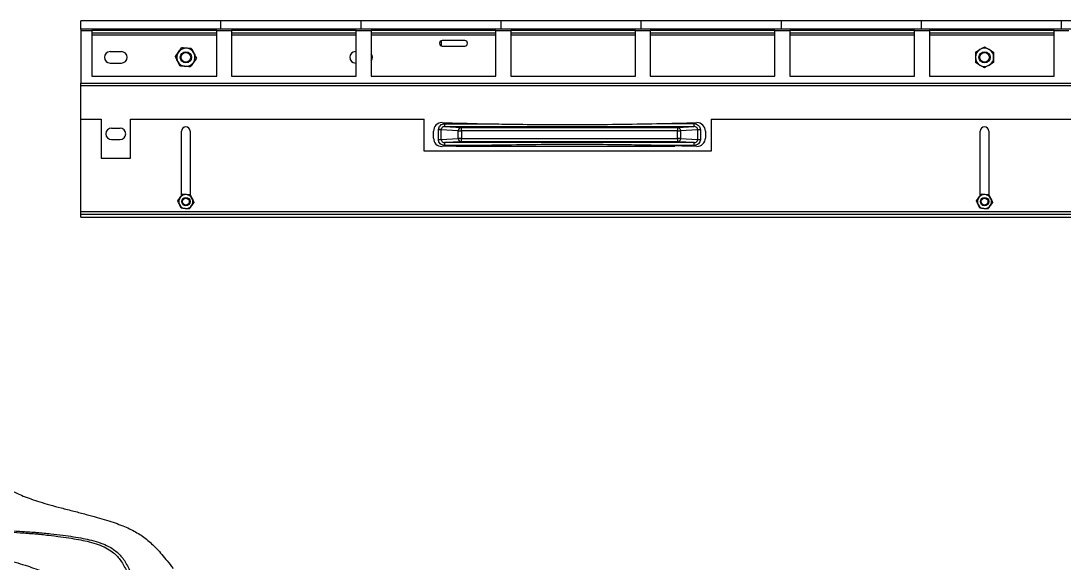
# Model space of a CAD drawing. Header units: millimetres. Extents: x 1364877 to 2662909, y 234189 to 1399913.
# Drawn here: x 1892463 to 1916795, y 310395 to 323041 of the extents above; entities that cross this region are included whole.
import ezdxf

# ---------------------------------------------------------------- set-up
doc = ezdxf.new("R2010")
doc.units = ezdxf.units.MM
doc.header["$LTSCALE"] = 5
doc.header["$MEASUREMENT"] = 0
doc.layers.add('A-CONC-LIN2', color=7, linetype='CONTINUOUS', lineweight=25)

msp = doc.modelspace()

# ---------------------------------------------------------------- linework, layer by layer
at = {"layer": 'A-CONC-LIN2'}
for p, q in [((1893860.3, 322844.5), (1893860.3, 323040.6)), ((1897128.3, 322844.5), (1897128.3, 323040.6)), ((1900396.2, 322844.5), (1900396.2, 323040.6)), ((1903664.1, 322844.5), (1903664.1, 323040.6)), ((1906932, 322844.5), (1906932, 323040.6)), ((1910200, 322844.5), (1910200, 323040.6)), ((1913467.9, 322844.5), (1913467.9, 323040.6)), ((1916735.8, 322844.5), (1916735.8, 323040.6)), ((1893860.3, 322844.5), (1893860.3, 322813.9)), ((1893860.3, 322813.9), (1893860.3, 321584.2)), ((1893860.3, 322813.9), (1894121.8, 322813.9)), ((1894121.8, 322813.9), (1894121.8, 321752.2)), ((1897030.2, 322813.9), (1894121.8, 322813.9)), ((1894121.8, 322763.9), (1897030.2, 322763.9)), ((1894121.8, 322713.8), (1897030.2, 322713.8)), ((1897030.2, 321752.2), (1897030.2, 322813.9)), ((1897030.2, 322813.9), (1897376.6, 322813.9)), ((1897376.6, 322813.9), (1897376.6, 321752.2)), ((1900285.1, 322813.9), (1897376.6, 322813.9)), ((1897376.6, 322763.9), (1900285.1, 322763.9)), ((1897376.6, 322713.8), (1900285.1, 322713.8)), ((1900285.1, 321752.2), (1900285.1, 322813.9)), ((1900285.1, 322813.9), (1900631.5, 322813.9)), ((1900631.5, 322813.9), (1900631.5, 321752.2)), ((1903539.9, 322813.9), (1900631.5, 322813.9)), ((1900631.5, 322763.9), (1903539.9, 322763.9)), ((1900631.5, 322713.8), (1903539.9, 322713.8)), ((1903539.9, 321752.2), (1903539.9, 322813.9)), ((1903539.9, 322813.9), (1903886.3, 322813.9)), ((1903886.3, 322813.9), (1903886.3, 321752.2)), ((1906794.8, 322813.9), (1903886.3, 322813.9)), ((1903886.3, 322763.9), (1906794.8, 322763.9)), ((1903886.3, 322713.8), (1906794.8, 322713.8)), ((1906794.8, 321752.2), (1906794.8, 322813.9)), ((1906794.8, 322813.9), (1907141.2, 322813.9)), ((1907141.2, 322813.9), (1907141.2, 321752.2)), ((1910049.6, 322813.9), (1907141.2, 322813.9)), ((1907141.2, 322763.9), (1910049.6, 322763.9)), ((1907141.2, 322713.8), (1910049.6, 322713.8)), ((1910049.6, 321752.2), (1910049.6, 322813.9)), ((1910049.6, 322813.9), (1910396, 322813.9)), ((1910396, 322813.9), (1910396, 321752.2)), ((1913304.5, 322813.9), (1910396, 322813.9)), ((1910396, 322763.9), (1913304.5, 322763.9)), ((1910396, 322713.8), (1913304.5, 322713.8)), ((1913304.5, 321752.2), (1913304.5, 322813.9)), ((1913304.5, 322813.9), (1913650.9, 322813.9)), ((1913650.9, 322813.9), (1913650.9, 321752.2)), ((1916559.3, 322813.9), (1913650.9, 322813.9)), ((1913650.9, 322763.9), (1916559.3, 322763.9)), ((1913650.9, 322713.8), (1916559.3, 322713.8)), ((1916559.3, 321752.2), (1916559.3, 322813.9)), ((1916559.3, 322813.9), (1916905.7, 322813.9)), ((1902272, 322455.4), (1902272, 322580.1)), ((1902814.5, 322583.1), (1902291.6, 322583.1)), ((1902291.6, 322452.4), (1902814.5, 322452.4)), ((1914938.5, 322436.2), (1915044.7, 322374.9)), ((1894546.6, 322324.9), (1894808, 322324.9)), ((1896066.9, 322212.2), (1896137.2, 322312.7)), ((1896451.9, 322391.9), (1896503.8, 322280.8)), ((1896555.6, 322169.7), (1896485.3, 322069.2)), ((1900265.5, 322324.9), (1900285.1, 322324.9)), ((1914726, 322313.6), (1914832.2, 322374.9)), ((1894546.6, 322057), (1894808, 322057)), ((1896170.7, 321990), (1896118.8, 322101.1)), ((1900265.5, 322057), (1900285.1, 322057)), ((1914938.5, 321945.7), (1914832.2, 322007)), ((1915150.9, 322068.3), (1915044.7, 322007)), ((1894121.8, 321752.2), (1897030.2, 321752.2)), ((1897376.6, 321752.2), (1900285.1, 321752.2)), ((1900631.5, 321752.2), (1903539.9, 321752.2)), ((1903886.3, 321752.2), (1906794.8, 321752.2)), ((1907141.2, 321752.2), (1910049.6, 321752.2)), ((1910396, 321752.2), (1913304.5, 321752.2)), ((1913650.9, 321752.2), (1916559.3, 321752.2)), ((1893860.3, 321584.2), (1972159.8, 321584.2)), ((1893860.3, 321534.1), (1893860.3, 321584.2)), ((1893860.3, 321534.1), (1972159.8, 321534.1)), ((1893860.3, 320751), (1893860.3, 321534.1)), ((1893860.3, 318594.2), (1893860.3, 320751)), ((1893860.3, 320751), (1894334.2, 320751)), ((1894334.2, 320751), (1894334.2, 319836)), ((1895020.5, 319836), (1895020.5, 320751)), ((1895020.5, 320751), (1901866.8, 320751)), ((1901866.8, 319999.4), (1901866.8, 320751)), ((1908566, 320751), (1908566, 319999.4)), ((1908566, 320751), (1921474.3, 320751)), ((1894579.3, 320540.6), (1894775.4, 320540.6)), ((1896210, 318965.2), (1896210, 320470)), ((1896412.6, 320470), (1896412.6, 318980.2)), ((1902087.2, 320307.4), (1902087.2, 320470.8)), ((1902202.6, 320501.1), (1902202.8, 320508.8)), ((1902202.7, 320277.2), (1902202.6, 320501.1)), ((1902267.2, 320501.1), (1902267.3, 320505.2)), ((1902664.9, 320479.2), (1902267.2, 320501.1)), ((1902267.2, 320277.2), (1902267.2, 320501.1)), ((1902286.2, 320666.9), (1902283.3, 320666.9)), ((1902346.4, 320643), (1903220.7, 320643.1)), ((1902346.4, 320643), (1902346.4, 320577.7)), ((1902346.4, 320577.7), (1908167.8, 320578.2)), ((1902346.4, 320577.7), (1902740.7, 320556)), ((1902664.9, 320299.1), (1902664.9, 320479.2)), ((1902740.7, 320556), (1907773.5, 320556.4)), ((1907773.5, 320479.6), (1902740.7, 320479.2)), ((1902740.7, 320479.2), (1902740.7, 320299.1)), ((1907293.5, 320643.5), (1908167.8, 320643.5)), ((1907773.5, 320556.4), (1908167.8, 320578.2)), ((1907773.5, 320299.6), (1907773.5, 320479.6)), ((1908247, 320501.6), (1907849.3, 320479.6)), ((1907849.3, 320479.6), (1907849.4, 320299.6)), ((1908167.8, 320578.2), (1908167.8, 320643.5)), ((1908227.9, 320667.4), (1908230.9, 320667.4)), ((1908247, 320501.6), (1908247, 320277.7)), ((1908311.6, 320501.6), (1908311.6, 320277.7)), ((1908427, 320471.4), (1908427, 320308)), ((1914837.1, 318965.2), (1914837.1, 320470)), ((1915039.8, 320470), (1915039.8, 318980.2)), ((1894579.3, 320272.7), (1894775.4, 320272.7)), ((1902267.2, 320277.2), (1902664.9, 320299.1)), ((1902740.7, 320222.4), (1902346.4, 320200.6)), ((1902740.7, 320299.1), (1907773.5, 320299.6)), ((1907773.5, 320222.8), (1902740.7, 320222.4)), ((1908167.9, 320201.1), (1907773.5, 320222.8)), ((1907849.4, 320299.6), (1908247, 320277.7)), ((1908246.9, 320273.5), (1908247, 320277.7)), ((1908311.6, 320277.7), (1908311.4, 320270)), ((1908566, 319999.4), (1901866.8, 319999.4)), ((1902283.3, 320111.4), (1902286.3, 320111.4)), ((1908167.9, 320201.1), (1902346.4, 320200.6)), ((1902346.4, 320200.6), (1902346.4, 320135.2)), ((1903220.7, 320135.3), (1902346.4, 320135.2)), ((1902618.4, 320120.9), (1902618.4, 320115.8)), ((1902618.4, 320115.8), (1907716.3, 320115.8)), ((1908167.9, 320135.7), (1907293.5, 320135.7)), ((1907716.3, 320115.8), (1907716.3, 320126)), ((1908167.9, 320135.7), (1908167.9, 320201.1)), ((1908228, 320111.9), (1908230.9, 320111.9)), ((1894334.2, 319836), (1895020.5, 319836)), ((1896123.3, 318841.3), (1896177.4, 318918.6)), ((1896203.1, 318670.4), (1896163.2, 318755.9)), ((1896419.4, 318979.6), (1896459.3, 318894.1)), ((1896499.3, 318808.6), (1896445.2, 318731.3)), ((1914750.5, 318841.3), (1914804.6, 318918.6)), ((1914830.3, 318670.4), (1914790.4, 318755.9)), ((1915046.6, 318979.6), (1915086.5, 318894.1)), ((1915126.4, 318808.6), (1915072.3, 318731.3)), ((1893860.3, 318528.9), (1893860.3, 318594.2)), ((1893860.3, 318594.2), (1972159.8, 318594.2)), ((1893860.3, 318463.5), (1893860.3, 318528.9)), ((1893860.3, 318528.9), (1972159.8, 318528.9)), ((1893860.3, 318463.5), (1972159.8, 318463.5)), ((1892844.9, 311075.5), (1892844.9, 311112.5))]:
    msp.add_line(p, q, dxfattribs=at)
for points in [[(1902267.2, 320501.1), (1902264.4, 320501.1), (1902259.7, 320501.1), (1902253.2, 320501.1), (1902245.1, 320501.1), (1902235.7, 320501.1), (1902225.3, 320501.1), (1902214.1, 320501.1), (1902202.6, 320501.1)], [(1902267.3, 320505.2), (1902264.5, 320505.4), (1902259.8, 320505.7), (1902253.3, 320506), (1902245.2, 320506.5), (1902235.8, 320507), (1902225.4, 320507.5), (1902214.3, 320508.2), (1902202.8, 320508.8)], [(1902664.9, 320479.2), (1902668.2, 320479.2), (1902673.7, 320479.2), (1902681.3, 320479.2), (1902690.8, 320479.2), (1902701.9, 320479.2), (1902714.1, 320479.2), (1902727.2, 320479.2), (1902740.7, 320479.2)], [(1902740.7, 320479.2), (1902740.7, 320494.1), (1902740.7, 320508.4), (1902740.7, 320521.7), (1902740.7, 320533.3), (1902740.7, 320542.8), (1902740.7, 320550), (1902740.7, 320554.4), (1902740.7, 320556)], [(1907773.5, 320556.4), (1907773.5, 320554.8), (1907773.5, 320550.4), (1907773.5, 320543.3), (1907773.5, 320533.7), (1907773.5, 320522.1), (1907773.5, 320508.9), (1907773.5, 320494.5), (1907773.5, 320479.6)], [(1907773.5, 320479.6), (1907787, 320479.6), (1907800.1, 320479.6), (1907812.3, 320479.6), (1907823.4, 320479.6), (1907832.9, 320479.6), (1907840.5, 320479.6), (1907846.1, 320479.6), (1907849.3, 320479.6)], [(1908311.6, 320501.6), (1908300.1, 320501.6), (1908288.9, 320501.6), (1908278.5, 320501.6), (1908269.1, 320501.6), (1908261, 320501.6), (1908254.5, 320501.6), (1908249.8, 320501.6), (1908247, 320501.6)], [(1902202.7, 320277.2), (1902214.1, 320277.2), (1902225.3, 320277.2), (1902235.7, 320277.2), (1902245.1, 320277.2), (1902253.2, 320277.2), (1902259.7, 320277.2), (1902264.4, 320277.2), (1902267.2, 320277.2)], [(1902740.7, 320299.1), (1902727.2, 320299.1), (1902714.1, 320299.1), (1902701.9, 320299.1), (1902690.9, 320299.1), (1902681.4, 320299.1), (1902673.7, 320299.1), (1902668.2, 320299.1), (1902664.9, 320299.1)], [(1902740.7, 320222.4), (1902740.7, 320223.9), (1902740.7, 320228.4), (1902740.7, 320235.5), (1902740.7, 320245.1), (1902740.7, 320256.7), (1902740.7, 320269.9), (1902740.7, 320284.2), (1902740.7, 320299.1)], [(1907849.4, 320299.6), (1907846.1, 320299.6), (1907840.5, 320299.6), (1907832.9, 320299.6), (1907823.4, 320299.6), (1907812.3, 320299.6), (1907800.1, 320299.6), (1907787, 320299.6), (1907773.5, 320299.6)], [(1907773.5, 320299.6), (1907773.5, 320284.7), (1907773.5, 320270.4), (1907773.5, 320257.1), (1907773.5, 320245.5), (1907773.5, 320236), (1907773.5, 320228.8), (1907773.5, 320224.4), (1907773.5, 320222.8)], [(1908246.9, 320273.5), (1908249.7, 320273.4), (1908254.4, 320273.1), (1908260.9, 320272.8), (1908269, 320272.3), (1908278.4, 320271.8), (1908288.8, 320271.2), (1908299.9, 320270.6), (1908311.4, 320270)], [(1908247, 320277.7), (1908249.8, 320277.7), (1908254.6, 320277.7), (1908261.1, 320277.7), (1908269.1, 320277.7), (1908278.5, 320277.7), (1908289, 320277.7), (1908300.1, 320277.7), (1908311.6, 320277.7)]]:
    msp.add_lwpolyline(points, dxfattribs=at)
for centre, radius in [((1896311.3, 322190.9), 130.7), ((1896311.3, 322190.9), 112.6), ((1914938.5, 322190.9), 130.7), ((1914938.5, 322190.9), 112.6), ((1896311.3, 318825), 98), ((1896311.3, 318825), 79.9), ((1914938.5, 318825), 98), ((1914938.5, 318825), 79.9)]:
    msp.add_circle(centre, radius, dxfattribs=at)
for centre, radius, start, end in [((1896311.3, 322190.9), 212.4, 85.02813, 145.02813), ((1896311.3, 322190.9), 212.4, 25.02813, 85.02813), ((1902291.6, 322517.7), 65.4, 90, 270), ((1902814.5, 322517.7), 65.4, 270, 90), ((1914938.5, 322190.9), 212.4, 60, 120), ((1894546.6, 322190.9), 134, 90, 270), ((1894808, 322190.9), 134, 270, 90), ((1896311.3, 322190.9), 212.4, 145.02813, 205.02813), ((1896311.3, 322190.9), 212.4, 325.02813, 25.02813), ((1900265.5, 322190.9), 134, 90, 270), ((1900526.9, 322190.9), 134, 321.30526, 38.69474), ((1914938.5, 322190.9), 212.4, 120, 180), ((1914938.5, 322190.9), 212.4, 180, 240), ((1914938.5, 322190.9), 212.4, 0, 60), ((1914938.5, 322190.9), 212.4, 300, 0), ((1896311.3, 322190.9), 212.4, 205.02813, 265.02813), ((1896311.3, 322190.9), 212.4, 265.02813, 325.02813), ((1914938.5, 322190.9), 212.4, 240, 300), ((1894579.3, 320406.7), 134, 90, 270), ((1894775.4, 320406.7), 134, 270, 90), ((1896311.3, 320470), 101.3, 90, 180), ((1896311.3, 320470), 101.3, 0, 90), ((1902283.3, 320470.8), 196.1, 90.00505, 180.00505), ((1905248.4, 418659.9), 98037.7, 268.268548, 268.814839), ((1902741.3, 320479.5), 76.4, 90.45014, 180.26985), ((1905248.4, 418659.9), 98037.7, 271.195262, 271.741552), ((1907772.9, 320480), 76.4, 359.74356, 89.55822), ((1908230.9, 320471.4), 196.1, 0.00505, 90.00505), ((1914938.5, 320470), 101.3, 90, 180), ((1914938.5, 320470), 101.3, 0, 90), ((1902283.3, 320307.4), 196.1, 180.00505, 270.00505), ((1902741.3, 320298.8), 76.4, 179.74582, 269.55577), ((1907772.9, 320299.2), 76.4, 270.45032, 0.26967), ((1908230.9, 320308), 196.1, 270.00505, 0.00505), ((1905265.8, 222118.9), 98037.7, 91.195262, 91.741552), ((1905265.8, 222118.9), 98037.7, 88.268548, 88.814839), ((1896311.3, 318825), 163.4, 145.02813, 205.02813), ((1896311.3, 318825), 163.4, 205.02813, 265.02813), ((1896311.3, 318825), 163.4, 85.02813, 145.02813), ((1896311.3, 318825), 163.4, 25.02813, 85.02813), ((1896311.3, 318825), 163.4, 325.02813, 25.02813), ((1914938.5, 318825), 163.4, 145.02813, 205.02813), ((1914938.5, 318825), 163.4, 205.02813, 265.02813), ((1914938.5, 318825), 163.4, 85.02813, 145.02813), ((1914938.5, 318825), 163.4, 25.02813, 85.02813), ((1914938.5, 318825), 163.4, 325.02813, 25.02813), ((1896311.3, 318825), 163.4, 265.02813, 325.02813), ((1914938.5, 318825), 163.4, 265.02813, 325.02813)]:
    msp.add_arc(centre, radius, start, end, dxfattribs=at)
for points, knots in [([(1897128.3, 323040.6), (1897030.8, 323040.6), (1896846.1, 323040.6), (1896580.9, 323040.6), (1896339.9, 323040.6), (1896118.2, 323040.6), (1895911.1, 323040.6), (1895713.7, 323040.6), (1895521.6, 323040.6), (1895326.9, 323040.6), (1895124.8, 323040.6), (1894910.2, 323040.6), (1894680.7, 323040.6), (1894430.7, 323040.6), (1894154.7, 323040.6), (1893962.2, 323040.6), (1893860.3, 323040.6)], [0, 0, 0, 0, 0.09215611, 0.17463806, 0.2487989, 0.31606478, 0.37793909, 0.43604145, 0.4920903, 0.54788018, 0.60800954, 0.67183708, 0.74124815, 0.8179971, 0.90372569, 1, 1, 1, 1]), ([(1900396.2, 323040.6), (1900298.7, 323040.6), (1900114.1, 323040.6), (1899848.9, 323040.6), (1899607.9, 323040.6), (1899386.2, 323040.6), (1899179.1, 323040.6), (1898981.7, 323040.6), (1898789.5, 323040.6), (1898594.8, 323040.6), (1898392.7, 323040.6), (1898178, 323040.6), (1897948.5, 323040.6), (1897698.5, 323040.6), (1897422.6, 323040.6), (1897230.1, 323040.6), (1897128.3, 323040.6)], [0, 0, 0, 0, 0.0923103, 0.1748928, 0.2491011, 0.3163505, 0.3781567, 0.4361416, 0.4920515, 0.5476964, 0.6077021, 0.6714584, 0.7408611, 0.8176703, 0.9035307, 1, 1, 1, 1]), ([(1903664.1, 323040.6), (1903566.6, 323040.6), (1903382, 323040.6), (1903116.8, 323040.6), (1902875.8, 323040.6), (1902654.1, 323040.6), (1902446.9, 323040.6), (1902249.6, 323040.6), (1902057.4, 323040.6), (1901862.8, 323040.6), (1901660.7, 323040.6), (1901446.1, 323040.6), (1901216.5, 323040.6), (1900966.6, 323040.6), (1900690.6, 323040.6), (1900498, 323040.6), (1900396.2, 323040.6)], [0, 0, 0, 0, 0.0921367, 0.1746036, 0.248759, 0.316027, 0.3779107, 0.4360281, 0.4920953, 0.5479036, 0.608049, 0.6718861, 0.7412983, 0.8180392, 0.9037508, 1, 1, 1, 1]), ([(1906932, 323040.6), (1906834.6, 323040.6), (1906650, 323040.6), (1906384.8, 323040.6), (1906143.8, 323040.6), (1905922.1, 323040.6), (1905714.9, 323040.6), (1905517.6, 323040.6), (1905325.4, 323040.6), (1905130.6, 323040.6), (1904928.5, 323040.6), (1904713.9, 323040.6), (1904484.3, 323040.6), (1904234.4, 323040.6), (1903958.4, 323040.6), (1903765.9, 323040.6), (1903664.1, 323040.6)], [0, 0, 0, 0, 0.0923276, 0.1749214, 0.2491345, 0.316384, 0.3781795, 0.4361529, 0.4920439, 0.5476743, 0.6076655, 0.671411, 0.7408128, 0.8176316, 0.9035076, 1, 1, 1, 1]), ([(1910200, 323040.6), (1910102.5, 323040.6), (1909917.8, 323040.6), (1909652.6, 323040.6), (1909411.6, 323040.6), (1909189.9, 323040.6), (1908982.8, 323040.6), (1908785.4, 323040.6), (1908593.3, 323040.6), (1908398.6, 323040.6), (1908196.5, 323040.6), (1907981.9, 323040.6), (1907752.4, 323040.6), (1907502.4, 323040.6), (1907226.4, 323040.6), (1907033.9, 323040.6), (1906932, 323040.6)], [0, 0, 0, 0, 0.0921563, 0.1746363, 0.2487994, 0.3160633, 0.37794, 0.4360402, 0.4920891, 0.5478791, 0.6080086, 0.6718363, 0.7412498, 0.8179967, 0.9037254, 1, 1, 1, 1]), ([(1913467.9, 323040.6), (1913370.4, 323040.6), (1913185.8, 323040.6), (1912920.6, 323040.6), (1912679.6, 323040.6), (1912457.9, 323040.6), (1912250.8, 323040.6), (1912053.4, 323040.6), (1911861.2, 323040.6), (1911666.5, 323040.6), (1911464.4, 323040.6), (1911249.7, 323040.6), (1911020.2, 323040.6), (1910770.2, 323040.6), (1910494.3, 323040.6), (1910301.8, 323040.6), (1910200, 323040.6)], [0, 0, 0, 0, 0.0923102, 0.1748926, 0.2490998, 0.3163502, 0.3781552, 0.4361423, 0.4920498, 0.5476969, 0.6077026, 0.6714566, 0.7408592, 0.8176705, 0.9035308, 1, 1, 1, 1]), ([(1916735.8, 323040.6), (1916638.4, 323040.6), (1916453.7, 323040.6), (1916188.5, 323040.6), (1915947.5, 323040.6), (1915725.8, 323040.6), (1915518.6, 323040.6), (1915321.3, 323040.6), (1915129.1, 323040.6), (1914934.5, 323040.6), (1914732.4, 323040.6), (1914517.8, 323040.6), (1914288.2, 323040.6), (1914038.2, 323040.6), (1913762.3, 323040.6), (1913569.7, 323040.6), (1913467.9, 323040.6)], [0, 0, 0, 0, 0.0921713, 0.1746612, 0.2488286, 0.3160919, 0.3779602, 0.4360499, 0.4920847, 0.5478604, 0.6079776, 0.6717979, 0.7412084, 0.8179638, 0.9037058, 1, 1, 1, 1]), ([(1920003.7, 323040.6), (1919906.3, 323040.6), (1919721.6, 323040.6), (1919456.5, 323040.6), (1919215.5, 323040.6), (1918993.8, 323040.6), (1918786.6, 323040.6), (1918589.3, 323040.6), (1918397.1, 323040.6), (1918202.4, 323040.6), (1918000.2, 323040.6), (1917785.6, 323040.6), (1917556, 323040.6), (1917306.1, 323040.6), (1917030.1, 323040.6), (1916837.6, 323040.6), (1916735.8, 323040.6)], [0, 0, 0, 0, 0.0922969, 0.1748705, 0.249075, 0.3163269, 0.3781384, 0.4361347, 0.492055, 0.5477148, 0.6077315, 0.671493, 0.7408962, 0.8177005, 0.9035487, 1, 1, 1, 1]), ([(1897128.3, 322844.5), (1897030.8, 322844.5), (1896846.1, 322844.5), (1896580.9, 322844.5), (1896339.9, 322844.5), (1896118.2, 322844.5), (1895911.1, 322844.5), (1895713.7, 322844.5), (1895521.6, 322844.5), (1895326.9, 322844.5), (1895124.8, 322844.5), (1894910.2, 322844.5), (1894680.7, 322844.5), (1894430.7, 322844.5), (1894154.7, 322844.5), (1893962.2, 322844.5), (1893860.3, 322844.5)], [0, 0, 0, 0, 0.09215611, 0.17463806, 0.2487989, 0.31606478, 0.37793909, 0.43604145, 0.4920903, 0.54788018, 0.60800954, 0.67183708, 0.74124815, 0.8179971, 0.90372569, 1, 1, 1, 1]), ([(1900396.2, 322844.5), (1900298.7, 322844.5), (1900114.1, 322844.5), (1899848.9, 322844.5), (1899607.9, 322844.5), (1899386.2, 322844.5), (1899179.1, 322844.5), (1898981.7, 322844.5), (1898789.5, 322844.5), (1898594.8, 322844.5), (1898392.7, 322844.5), (1898178, 322844.5), (1897948.5, 322844.5), (1897698.5, 322844.5), (1897422.6, 322844.5), (1897230.1, 322844.5), (1897128.3, 322844.5)], [0, 0, 0, 0, 0.0923103, 0.1748928, 0.2491011, 0.3163505, 0.3781567, 0.4361416, 0.4920515, 0.5476964, 0.6077021, 0.6714584, 0.7408611, 0.8176703, 0.9035307, 1, 1, 1, 1]), ([(1903664.1, 322844.5), (1903566.6, 322844.5), (1903382, 322844.5), (1903116.8, 322844.5), (1902875.8, 322844.5), (1902654.1, 322844.5), (1902446.9, 322844.5), (1902249.6, 322844.5), (1902057.4, 322844.5), (1901862.8, 322844.5), (1901660.7, 322844.5), (1901446.1, 322844.5), (1901216.5, 322844.5), (1900966.6, 322844.5), (1900690.6, 322844.5), (1900498, 322844.5), (1900396.2, 322844.5)], [0, 0, 0, 0, 0.0921367, 0.1746036, 0.248759, 0.316027, 0.3779107, 0.4360281, 0.4920953, 0.5479036, 0.608049, 0.6718861, 0.7412983, 0.8180392, 0.9037508, 1, 1, 1, 1]), ([(1906932, 322844.5), (1906834.6, 322844.5), (1906650, 322844.5), (1906384.8, 322844.5), (1906143.8, 322844.5), (1905922.1, 322844.5), (1905714.9, 322844.5), (1905517.6, 322844.5), (1905325.4, 322844.5), (1905130.6, 322844.5), (1904928.5, 322844.5), (1904713.9, 322844.5), (1904484.3, 322844.5), (1904234.4, 322844.5), (1903958.4, 322844.5), (1903765.9, 322844.5), (1903664.1, 322844.5)], [0, 0, 0, 0, 0.0923276, 0.1749214, 0.2491345, 0.316384, 0.3781795, 0.4361529, 0.4920439, 0.5476743, 0.6076655, 0.671411, 0.7408128, 0.8176316, 0.9035076, 1, 1, 1, 1]), ([(1910200, 322844.5), (1910102.5, 322844.5), (1909917.8, 322844.5), (1909652.6, 322844.5), (1909411.6, 322844.5), (1909189.9, 322844.5), (1908982.8, 322844.5), (1908785.4, 322844.5), (1908593.3, 322844.5), (1908398.6, 322844.5), (1908196.5, 322844.5), (1907981.9, 322844.5), (1907752.4, 322844.5), (1907502.4, 322844.5), (1907226.4, 322844.5), (1907033.9, 322844.5), (1906932, 322844.5)], [0, 0, 0, 0, 0.0921563, 0.1746363, 0.2487994, 0.3160633, 0.37794, 0.4360402, 0.4920891, 0.5478791, 0.6080086, 0.6718363, 0.7412498, 0.8179967, 0.9037254, 1, 1, 1, 1]), ([(1913467.9, 322844.5), (1913370.4, 322844.5), (1913185.8, 322844.5), (1912920.6, 322844.5), (1912679.6, 322844.5), (1912457.9, 322844.5), (1912250.8, 322844.5), (1912053.4, 322844.5), (1911861.2, 322844.5), (1911666.5, 322844.5), (1911464.4, 322844.5), (1911249.7, 322844.5), (1911020.2, 322844.5), (1910770.2, 322844.5), (1910494.3, 322844.5), (1910301.8, 322844.5), (1910200, 322844.5)], [0, 0, 0, 0, 0.0923102, 0.1748926, 0.2490998, 0.3163502, 0.3781552, 0.4361423, 0.4920498, 0.5476969, 0.6077026, 0.6714566, 0.7408592, 0.8176705, 0.9035308, 1, 1, 1, 1]), ([(1916735.8, 322844.5), (1916638.4, 322844.5), (1916453.7, 322844.5), (1916188.5, 322844.5), (1915947.5, 322844.5), (1915725.8, 322844.5), (1915518.6, 322844.5), (1915321.3, 322844.5), (1915129.1, 322844.5), (1914934.5, 322844.5), (1914732.4, 322844.5), (1914517.8, 322844.5), (1914288.2, 322844.5), (1914038.2, 322844.5), (1913762.3, 322844.5), (1913569.7, 322844.5), (1913467.9, 322844.5)], [0, 0, 0, 0, 0.0921713, 0.1746612, 0.2488286, 0.3160919, 0.3779602, 0.4360499, 0.4920847, 0.5478604, 0.6079776, 0.6717979, 0.7412084, 0.8179638, 0.9037058, 1, 1, 1, 1]), ([(1920003.7, 322844.5), (1919906.3, 322844.5), (1919721.6, 322844.5), (1919456.5, 322844.5), (1919215.5, 322844.5), (1918993.8, 322844.5), (1918786.6, 322844.5), (1918589.3, 322844.5), (1918397.1, 322844.5), (1918202.4, 322844.5), (1918000.2, 322844.5), (1917785.6, 322844.5), (1917556, 322844.5), (1917306.1, 322844.5), (1917030.1, 322844.5), (1916837.6, 322844.5), (1916735.8, 322844.5)], [0, 0, 0, 0, 0.0922969, 0.1748705, 0.249075, 0.3163269, 0.3781384, 0.4361347, 0.492055, 0.5477148, 0.6077315, 0.671493, 0.7408962, 0.8177005, 0.9035487, 1, 1, 1, 1]), ([(1896137.2, 322312.7), (1896138.9, 322315.1), (1896162.6, 322349), (1896185.9, 322382.3), (1896207.5, 322413.2)], [0, 0, 0, 0, 0.0701984, 1, 1, 1, 1]), ([(1896329.7, 322402.6), (1896318.6, 322403.5), (1896277.2, 322407.1), (1896237, 322410.6), (1896207.5, 322413.2)], [0, 0, 0, 0, 0.2686692, 1, 1, 1, 1]), ([(1896451.9, 322391.9), (1896441.6, 322392.8), (1896401.8, 322396.3), (1896360.4, 322399.9), (1896329.7, 322402.6)], [0, 0, 0, 0, 0.2575792, 1, 1, 1, 1]), ([(1914832.2, 322374.9), (1914834.8, 322376.4), (1914870.6, 322397.1), (1914905.8, 322417.3), (1914938.5, 322436.2)], [0, 0, 0, 0, 0.070205, 1, 1, 1, 1]), ([(1896118.8, 322101.1), (1896117.6, 322103.7), (1896100.1, 322141.2), (1896082.9, 322178), (1896066.9, 322212.2)], [0, 0, 0, 0, 0.070203, 1, 1, 1, 1]), ([(1896503.8, 322280.8), (1896505, 322278.2), (1896522.5, 322240.6), (1896539.7, 322203.9), (1896555.6, 322169.7)], [0, 0, 0, 0, 0.07020295, 1, 1, 1, 1]), ([(1914726, 322313.6), (1914726, 322303.3), (1914726, 322263.3), (1914726, 322221.8), (1914726, 322190.9)], [0, 0, 0, 0, 0.2575513, 1, 1, 1, 1]), ([(1914726, 322190.9), (1914726, 322179.8), (1914726, 322138.3), (1914726, 322097.9), (1914726, 322068.3)], [0, 0, 0, 0, 0.2686338, 1, 1, 1, 1]), ([(1915044.7, 322374.9), (1915047.2, 322373.4), (1915083, 322352.7), (1915118.2, 322332.4), (1915150.9, 322313.6)], [0, 0, 0, 0, 0.0702048, 1, 1, 1, 1]), ([(1915150.9, 322313.6), (1915150.9, 322303.3), (1915150.9, 322263.3), (1915150.9, 322221.8), (1915150.9, 322190.9)], [0, 0, 0, 0, 0.2575513, 1, 1, 1, 1]), ([(1915150.9, 322190.9), (1915150.9, 322179.8), (1915150.9, 322138.3), (1915150.9, 322097.9), (1915150.9, 322068.3)], [0, 0, 0, 0, 0.2686338, 1, 1, 1, 1]), ([(1896292.9, 321979.3), (1896281.8, 321980.3), (1896240.4, 321983.9), (1896200.1, 321987.4), (1896170.7, 321990)], [0, 0, 0, 0, 0.2686071, 1, 1, 1, 1]), ([(1896415.1, 321968.7), (1896404.8, 321969.6), (1896365, 321973.1), (1896323.6, 321976.7), (1896292.9, 321979.3)], [0, 0, 0, 0, 0.2575184, 1, 1, 1, 1]), ([(1896485.3, 322069.2), (1896483.7, 322066.8), (1896460, 322032.9), (1896436.7, 321999.6), (1896415.1, 321968.7)], [0, 0, 0, 0, 0.0701984, 1, 1, 1, 1]), ([(1914832.2, 322007), (1914829.7, 322008.4), (1914793.9, 322029.1), (1914758.7, 322049.4), (1914726, 322068.3)], [0, 0, 0, 0, 0.0702317, 1, 1, 1, 1]), ([(1915044.7, 322007), (1915042.1, 322005.5), (1915006.3, 321984.8), (1914971.1, 321964.5), (1914938.5, 321945.7)], [0, 0, 0, 0, 0.0702321, 1, 1, 1, 1]), ([(1902202.8, 320508.8), (1902205.8, 320526.6), (1902211.9, 320562.4), (1902245.5, 320606.5), (1902291.9, 320637.1), (1902328.2, 320641.1), (1902346.4, 320643)], [0, 0, 0, 0, 0.2486114, 0.4980174, 0.7485685, 1, 1, 1, 1]), ([(1902346.4, 320577.7), (1902336.3, 320576.6), (1902316.4, 320574.5), (1902290.7, 320558), (1902272.2, 320534), (1902268.9, 320514.6), (1902267.3, 320505.2)], [0, 0, 0, 0, 0.2547478, 0.5065807, 0.7607753, 1, 1, 1, 1]), ([(1903220.7, 320643.1), (1903264.2, 320642.2), (1903482.1, 320637.8), (1904227.8, 320625.6), (1905542, 320616.2), (1906681.7, 320634), (1907293.5, 320643.5)], [0, 0, 0, 0, 0.0320933, 0.1604667, 0.54936, 1, 1, 1, 1]), ([(1908167.8, 320643.5), (1908186.7, 320641.4), (1908224.2, 320637.2), (1908271.7, 320604.4), (1908305.1, 320557.5), (1908309.4, 320520.2), (1908311.6, 320501.6)], [0, 0, 0, 0, 0.2514562, 0.5020134, 0.7513741, 1, 1, 1, 1]), ([(1908247, 320501.6), (1908246.7, 320506.6), (1908246.1, 320516.6), (1908239.9, 320536), (1908225.2, 320557.3), (1908198.8, 320574.8), (1908178.2, 320577.1), (1908167.8, 320578.2)], [0, 0, 0, 0, 0.122446, 0.2463462, 0.4939028, 0.7454088, 1, 1, 1, 1]), ([(1902346.4, 320135.2), (1902327.6, 320137.4), (1902290, 320141.6), (1902242.5, 320174.3), (1902209.2, 320221.3), (1902204.8, 320258.6), (1902202.7, 320277.2)], [0, 0, 0, 0, 0.25145588, 0.50201281, 0.75137334, 1, 1, 1, 1]), ([(1902267.2, 320277.2), (1902267.5, 320272.2), (1902268.1, 320262.1), (1902274.3, 320242.8), (1902289.1, 320221.5), (1902315.5, 320204), (1902336, 320201.7), (1902346.4, 320200.6)], [0, 0, 0, 0, 0.1224461, 0.2463463, 0.493903, 0.7454091, 1, 1, 1, 1]), ([(1908167.9, 320201.1), (1908177.9, 320202.2), (1908197.8, 320204.2), (1908223.6, 320220.8), (1908242.1, 320244.8), (1908245.3, 320264.1), (1908246.9, 320273.5)], [0, 0, 0, 0, 0.2547435, 0.506628, 0.7607793, 1, 1, 1, 1]), ([(1908311.4, 320270), (1908308.4, 320252.2), (1908302.4, 320216.4), (1908268.8, 320172.3), (1908222.3, 320141.7), (1908186, 320137.7), (1908167.9, 320135.7)], [0, 0, 0, 0, 0.2486114, 0.4980174, 0.7485685, 1, 1, 1, 1]), ([(1907293.5, 320135.7), (1907250, 320136.6), (1907032.2, 320141), (1906286.4, 320153.2), (1904972.2, 320162.6), (1903832.5, 320144.8), (1903220.7, 320135.3)], [0, 0, 0, 0, 0.0320933, 0.1604667, 0.54936, 1, 1, 1, 1]), ([(1896177.4, 318918.6), (1896178.7, 318920.5), (1896197, 318946.6), (1896214.8, 318972.1), (1896231.5, 318995.9)], [0, 0, 0, 0, 0.07023057, 1, 1, 1, 1]), ([(1896325.5, 318987.8), (1896316.9, 318988.5), (1896285.1, 318991.3), (1896254.1, 318994), (1896231.5, 318995.9)], [0, 0, 0, 0, 0.268648, 1, 1, 1, 1]), ([(1914804.6, 318918.6), (1914805.8, 318920.5), (1914824.1, 318946.6), (1914842, 318972.1), (1914858.6, 318995.9)], [0, 0, 0, 0, 0.0702072, 1, 1, 1, 1]), ([(1914952.6, 318987.8), (1914944.1, 318988.5), (1914912.3, 318991.3), (1914881.3, 318994), (1914858.6, 318995.9)], [0, 0, 0, 0, 0.26865872, 1, 1, 1, 1]), ([(1896163.2, 318755.9), (1896162.3, 318757.9), (1896148.8, 318786.7), (1896135.6, 318815), (1896123.3, 318841.3)], [0, 0, 0, 0, 0.0701955, 1, 1, 1, 1]), ([(1896419.4, 318979.6), (1896411.5, 318980.3), (1896380.9, 318982.9), (1896349.1, 318985.7), (1896325.5, 318987.8)], [0, 0, 0, 0, 0.2575491, 1, 1, 1, 1]), ([(1896459.3, 318894.1), (1896460.3, 318892.1), (1896473.8, 318863.2), (1896487, 318834.9), (1896499.3, 318808.6)], [0, 0, 0, 0, 0.0701955, 1, 1, 1, 1]), ([(1914790.4, 318755.9), (1914789.5, 318757.9), (1914776, 318786.7), (1914762.8, 318815), (1914750.5, 318841.3)], [0, 0, 0, 0, 0.07019671, 1, 1, 1, 1]), ([(1915046.6, 318979.6), (1915038.7, 318980.3), (1915008.1, 318982.9), (1914976.2, 318985.7), (1914952.6, 318987.8)], [0, 0, 0, 0, 0.2575491, 1, 1, 1, 1]), ([(1915086.5, 318894.1), (1915087.5, 318892.1), (1915100.9, 318863.2), (1915114.1, 318834.9), (1915126.4, 318808.6)], [0, 0, 0, 0, 0.07019671, 1, 1, 1, 1]), ([(1896297.1, 318662.2), (1896288.6, 318662.9), (1896256.8, 318665.7), (1896225.8, 318668.4), (1896203.1, 318670.4)], [0, 0, 0, 0, 0.2685888, 1, 1, 1, 1]), ([(1896391.1, 318654), (1896383.2, 318654.7), (1896352.6, 318657.4), (1896320.8, 318660.1), (1896297.1, 318662.2)], [0, 0, 0, 0, 0.2575284, 1, 1, 1, 1]), ([(1896445.2, 318731.3), (1896443.9, 318729.5), (1896425.6, 318703.4), (1896407.7, 318677.8), (1896391.1, 318654)], [0, 0, 0, 0, 0.07023057, 1, 1, 1, 1]), ([(1914924.3, 318662.2), (1914915.7, 318662.9), (1914883.9, 318665.7), (1914853, 318668.4), (1914830.3, 318670.4)], [0, 0, 0, 0, 0.2686588, 1, 1, 1, 1]), ([(1915018.3, 318654), (1915010.4, 318654.7), (1914979.8, 318657.4), (1914947.9, 318660.1), (1914924.3, 318662.2)], [0, 0, 0, 0, 0.2575491, 1, 1, 1, 1]), ([(1915072.3, 318731.3), (1915071.1, 318729.5), (1915052.8, 318703.4), (1915034.9, 318677.8), (1915018.3, 318654)], [0, 0, 0, 0, 0.0702072, 1, 1, 1, 1]), ([(1891389.8, 312940.4), (1891431.7, 312885.1), (1891511.2, 312780.2), (1891630, 312632.3), (1891743.5, 312501.1), (1891855.5, 312384.7), (1891969.4, 312281.3), (1892088.5, 312189), (1892216.4, 312105.9), (1892358.7, 312029), (1892519.4, 311956.8), (1892702.8, 311887.4), (1892910, 311819.7), (1893145, 311751.3), (1893411.4, 311679.8), (1893600.8, 311632), (1893701, 311606.7)], [0, 0, 0, 0, 0.0922969, 0.174871, 0.249075, 0.3163269, 0.3781378, 0.4361347, 0.4920555, 0.5477148, 0.6077315, 0.6714925, 0.7408956, 0.8177005, 0.9035486, 1, 1, 1, 1]), ([(1890534.1, 312446.4), (1890545.1, 312381.2), (1890565.7, 312257.8), (1890603.2, 312083.1), (1890646.4, 311928.2), (1890698.1, 311791.7), (1890760.4, 311672.8), (1890835.8, 311569.8), (1890926.7, 311481.4), (1891036, 311405.8), (1891166.9, 311341.6), (1891321.4, 311288), (1891501.6, 311243.7), (1891708.8, 311207.4), (1891945.5, 311177.5), (1892214.3, 311152.4), (1892517.5, 311130.7), (1892731.7, 311118.8), (1892844.9, 311112.5)], [0, 0, 0, 0, 0.0892751, 0.1690019, 0.2399603, 0.3030312, 0.3592583, 0.4090589, 0.4549957, 0.4988719, 0.5426942, 0.5894435, 0.6401604, 0.6964491, 0.7596014, 0.8306694, 0.9105405, 1, 1, 1, 1]), ([(1890480.6, 312415.5), (1890492.8, 312349.6), (1890515.8, 312225.1), (1890555.4, 312049.1), (1890599.6, 311893.7), (1890651.1, 311757.3), (1890712.5, 311638.8), (1890786.3, 311536.7), (1890875.2, 311449.3), (1890982.5, 311374.8), (1891111.4, 311311.9), (1891264.1, 311259.4), (1891442.9, 311216), (1891649.2, 311180.2), (1891885.8, 311150.4), (1892155.5, 311124.8), (1892460.9, 311101.9), (1892677, 311088.6), (1892791.4, 311081.6)], [0, 0, 0, 0, 0.0903777, 0.170797, 0.2420875, 0.3051747, 0.3611434, 0.4104656, 0.4557559, 0.4988914, 0.541971, 0.5880549, 0.6382798, 0.6943069, 0.7574735, 0.8288724, 0.9094362, 1, 1, 1, 1]), ([(1893701, 311606.7), (1893796.1, 311582), (1893976.4, 311535.3), (1894230.8, 311465.7), (1894456.6, 311399.2), (1894656.9, 311333.9), (1894835.2, 311267.7), (1894994.6, 311198.6), (1895138.3, 311124.7), (1895271.5, 311042.7), (1895397.2, 310950.2), (1895518.3, 310844.9), (1895637, 310726), (1895757.2, 310591.4), (1895883.2, 310438.8), (1895967.6, 310330.3), (1896012.2, 310272.9)], [0, 0, 0, 0, 0.0921713, 0.1746612, 0.248828, 0.3160913, 0.3779597, 0.43605, 0.4920847, 0.5478604, 0.6079776, 0.6717985, 0.7412089, 0.8179638, 0.9037053, 1, 1, 1, 1]), ([(1892791.4, 311081.6), (1892897.4, 311069.8), (1893098, 311047.5), (1893381.8, 311012.3), (1893633.2, 310976.3), (1893854.9, 310937.9), (1894066.5, 310891.8), (1894266.8, 310833.4), (1894451, 310755), (1894590, 310667.1), (1894695.6, 310573.3), (1894779.1, 310475), (1894852.8, 310362.5), (1894919.5, 310234.4), (1894981.9, 310089.1), (1895043, 309924.9), (1895081.7, 309808.9), (1895102.2, 309747.6)], [0, 0, 0, 0, 0.08848002, 0.16747932, 0.23789885, 0.30072029, 0.35705449, 0.42319035, 0.48398173, 0.54359428, 0.59115525, 0.64236084, 0.69876043, 0.76166501, 0.83219421, 0.91133706, 1, 1, 1, 1]), ([(1892844.9, 311112.5), (1892950.1, 311101.6), (1893149.7, 311081.1), (1893432.3, 311047.8), (1893683.6, 311012.8), (1893906.1, 310974.8), (1894119.4, 310928.4), (1894322.1, 310869.1), (1894509, 310789.3), (1894650.4, 310699.9), (1894757.9, 310604.8), (1894842.6, 310505.4), (1894916.6, 310392.1), (1894982.7, 310263.5), (1895043.4, 310118.2), (1895101.3, 309954.8), (1895136.9, 309839.3), (1895155.7, 309778.5)], [0, 0, 0, 0, 0.08737912, 0.16570613, 0.23582088, 0.29865079, 0.35525537, 0.42205269, 0.48372705, 0.5442729, 0.59246731, 0.64415581, 0.70082894, 0.76374405, 0.83396967, 0.91243968, 1, 1, 1, 1]), ([(1891867.1, 310548), (1891960.3, 310522.2), (1892137.1, 310473.4), (1892386.6, 310400.9), (1892608.3, 310332.1), (1892805.4, 310264.9), (1892981.3, 310197.3), (1893139.2, 310127.4), (1893282.2, 310053.2), (1893415.7, 309971.4), (1893542.5, 309879.7), (1893665.8, 309775.7), (1893787.7, 309658.6), (1893912, 309526.3), (1894043, 309376.6), (1894131.2, 309270.2), (1894177.8, 309214)], [0, 0, 0, 0, 0.09182799, 0.17408318, 0.24813532, 0.31540745, 0.37740065, 0.43570943, 0.49201894, 0.54807751, 0.60844598, 0.67242588, 0.74187358, 0.81853269, 0.90404845, 1, 1, 1, 1])]:
    msp.add_open_spline(points, degree=3, knots=knots, dxfattribs=at)

doc.saveas('drawing.dxf')
